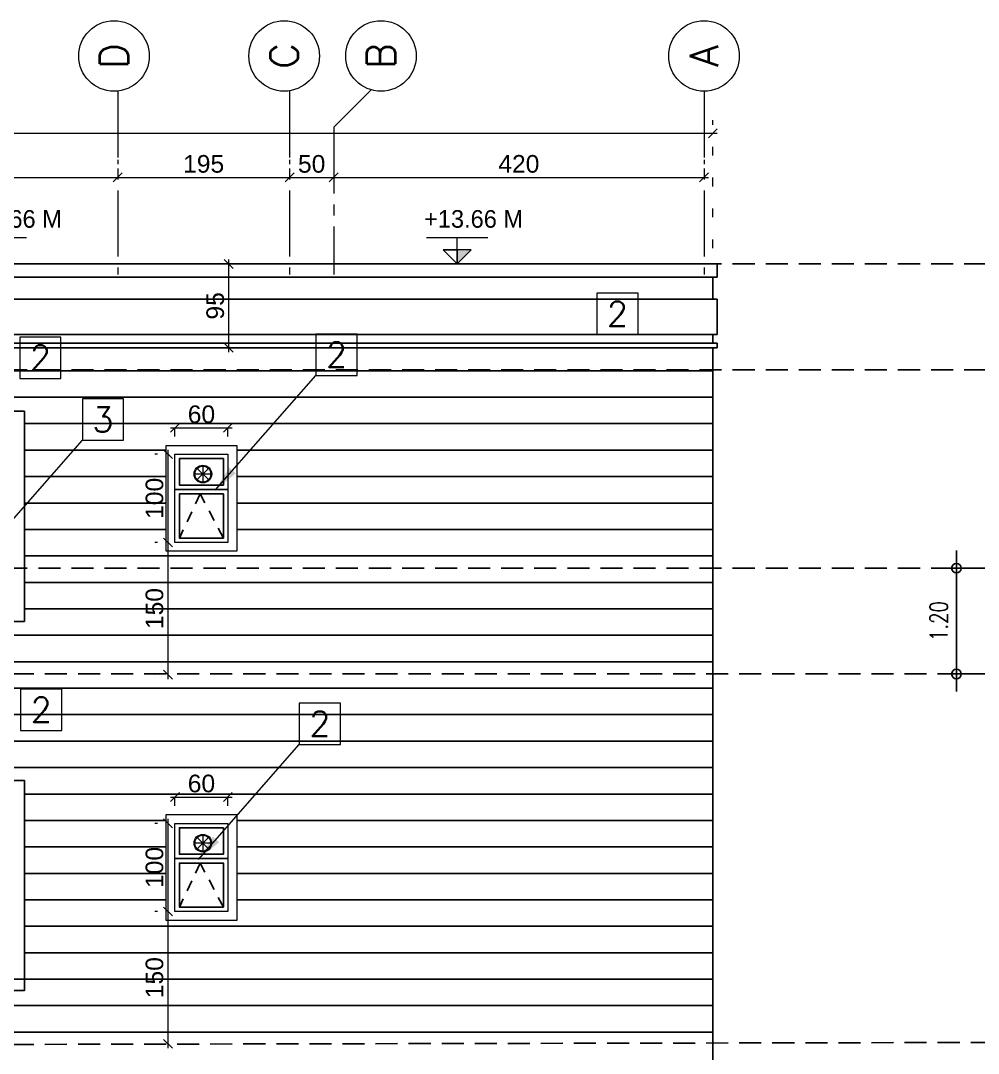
# Model space of a CAD drawing. Header units: millimetres. Extents: x -11627 to -10952, y 10244 to 10588.
# Drawn here: x -11098.75 to -11087.88, y 10397.06 to 10408.77 of the extents above; entities that cross this region are included whole.
import ezdxf
from ezdxf.enums import TextEntityAlignment as Align

# ---------------------------------------------------------------- set-up
doc = ezdxf.new("R2010")
doc.units = ezdxf.units.MM
doc.header["$PDMODE"] = 35
for name, pattern in [('DOT', [0.25, 0, -0.25]), ('GROUND FLOOR XREF - option 3$0$FATHER FR$0$CENTER2', [1.125, 0.75, -0.125, 0.125, -0.125]), ('HIDDEN', [0.375, 0.25, -0.125]), ('HIDDEN2', [0.1875, 0.125, -0.0625])]:
    doc.linetypes.add(name, pattern=pattern)
doc.layers.get('0').update_dxf_attribs({"lineweight": 5})
doc.layers.get('DEFPOINTS').update_dxf_attribs({"lineweight": 5})
for name, color, linetype, lineweight in [('A-AXIS LINE', 8, 'GROUND FLOOR XREF - option 3$0$FATHER FR$0$CENTER2', 0), ('A-AXIS TEXT', 54, 'Continuous', 9), ('A-GEN DIMS INTERNAL', 86, 'Continuous', 5), ('A-LEVEL TAG', 23, 'Continuous', 9), ('elev.', 42, 'Continuous', 5), ('Notes', 32, 'Continuous', 5)]:
    doc.layers.add(name, color=color, linetype=linetype, lineweight=lineweight)
for name, color, linetype in [('A-ELEV 01', 7, 'Continuous'), ('A-ELEV FAR', 8, 'Continuous'), ('A-ELEV MOULDING', 15, 'Continuous'), ('A-OUTER DIMENSION', 52, 'Continuous'), ('A-REFLECT UP', 8, 'HIDDEN'), ('glass', 128, 'Continuous'), ('INSERT TEXT', 1, 'Continuous')]:
    doc.layers.add(name, color=color, linetype=linetype)
doc.styles.add('Axis-Circle', font='ROMANS.shx', dxfattribs={"height": 0.4})
doc.styles.add('EUROROMAN', font='eur_____.pfb', dxfattribs={"width": 0.8, "height": 0.2})
doc.styles.add('Finish-Square', font='ROMANS.shx', dxfattribs={"height": 0.2})
doc.styles.add('GROUND FLOOR XREF - option 3$0$STYLE1', font='arial.ttf', dxfattribs={"height": 0.2})
doc.styles.add('SIMPLEX', font='romans.shx', dxfattribs={"width": 0.75})
doc.dimstyles.new('D100', dxfattribs={"dimtxt": 0.2, "dimasz": 0.1, "dimexe": 0.18, "dimexo": 0.0625, "dimgap": 0.1, "dimtad": 1, "dimzin": 0, "dimdsep": 46, "dimtxsty": 'SIMPLEX', "dimblk": 'DOT1', "dimcen": 0.1, "dimse1": 1, "dimse2": 1, "dimclrd": 256, "dimclre": 256, "dimclrt": 256, "dimadec": 0, "dimazin": 0, "dimtfac": 5, "dimtix": 1, "dimtmove": 2, "dimatfit": 3, "dimfxl": 1, "dimtolj": 1, "dimtzin": 0, "dimlwd": -1, "dimlwe": -1, "dimarcsym": 0})
doc.dimstyles.new('DIM 100', dxfattribs={"dimtxt": 0.2, "dimasz": 0.1, "dimexe": 0.15, "dimexo": 0.2, "dimgap": 0.05, "dimtad": 1, "dimdec": 0, "dimlfac": 100, "dimzin": 1, "dimdsep": 46, "dimtxsty": 'GROUND FLOOR XREF - option 3$0$STYLE1', "dimblk": 'OBLIQUE', "dimcen": 0.02, "dimdle": 0.05, "dimclrd": 256, "dimclre": 6, "dimclrt": 3, "dimadec": 1, "dimazin": 0, "dimtfac": 0.9, "dimtdec": 0, "dimtix": 1, "dimtofl": 0, "dimtmove": 2, "dimatfit": 3, "dimldrblk": 'ARCHTICK', "dimfxl": 1, "dimtolj": 1, "dimtzin": 12, "dimlwd": -1, "dimlwe": -1, "dimarcsym": 0})

# ---------------------------------------------------------------- blocks, each defined once
blk = doc.blocks.new('DOT1')
at = {"color": 0}
for p, q in [((0, -2), (0, 2)), ((-2, 0), (2, 0))]:
    blk.add_line(p, q, dxfattribs=at)
blk.add_circle((0, 0), 0.54, dxfattribs=at)
blk = doc.blocks.new('*D232')
at = {"layer": 'A-OUTER DIMENSION', "transparency": 16777216}
blk.add_line((-11084.785, 10405.91), (-11084.785, 10392.449), dxfattribs=at)
at = {"layer": 'DEFPOINTS', "color": 0, "transparency": 16777216}
for p in [(-11090.059, 10406.01, 0.002), (-11088.432, 10392.349), (-11084.785, 10392.349)]:
    blk.add_point(p, dxfattribs=at)
at = {"layer": 'A-OUTER DIMENSION', "transparency": 16777216, "xscale": 0.1, "yscale": 0.1, "zscale": 0.1}
for p, rotation in [((-11084.785, 10406.01), 90), ((-11084.785, 10392.349), 270)]:
    blk.add_blockref('DOT1', p, dxfattribs=dict(at, rotation=rotation))
at = {"layer": 'A-OUTER DIMENSION', "transparency": 16777216, "insert": (-11084.564, 10399.57), "char_height": 0.2, "attachment_point": 5, "rotation": 90, "style": 'SIMPLEX'}
blk.add_mtext('\\A1;13.66', dxfattribs=at)
blk = doc.blocks.new('*D238')
at = {"layer": 'A-OUTER DIMENSION', "transparency": 16777216}
blk.add_line((-11088.133, 10401.46), (-11088.133, 10402.46), dxfattribs=at)
at = {"layer": 'DEFPOINTS', "color": 0, "transparency": 16777216}
for p in [(-11088.133, 10402.56), (-11088.133, 10402.56), (-11088.062, 10401.36)]:
    blk.add_point(p, dxfattribs=at)
at = {"layer": 'A-OUTER DIMENSION', "transparency": 16777216, "xscale": 0.1, "yscale": 0.1, "zscale": 0.1}
for p, rotation in [((-11088.133, 10402.56), 90), ((-11088.133, 10401.36), 270)]:
    blk.add_blockref('DOT1', p, dxfattribs=dict(at, rotation=rotation))
at = {"layer": 'A-OUTER DIMENSION', "transparency": 16777216, "insert": (-11088.333, 10401.96), "char_height": 0.2, "attachment_point": 5, "rotation": 90, "style": 'SIMPLEX'}
blk.add_mtext('\\A1;1.20', dxfattribs=at)
blk = doc.blocks.new('_Oblique')
at = {"color": 0, "linetype": 'ByBlock', "lineweight": -2}
blk.add_line((-0.5, -0.5), (0.5, 0.5), dxfattribs=at)
blk = doc.blocks.new('*D241')
at = {"layer": 'A-GEN DIMS INTERNAL', "transparency": 16777216}
blk.add_line((-11096.387, 10405.01), (-11096.387, 10406.06), dxfattribs=at)
at = {"layer": 'A-GEN DIMS INTERNAL', "color": 6, "linetype": 'DOT', "transparency": 16777216}
for p, q in [((-11096.587, 10406.01), (-11096.537, 10406.01)), ((-11096.187, 10405.06), (-11096.237, 10405.06))]:
    blk.add_line(p, q, dxfattribs=at)
at = {"layer": 'DEFPOINTS', "color": 0, "transparency": 16777216}
for p in [(-11096.387, 10406.01, 5.562), (-11096.387, 10406.01), (-11096.387, 10405.06)]:
    blk.add_point(p, dxfattribs=at)
at = {"layer": 'A-GEN DIMS INTERNAL', "transparency": 16777216, "xscale": 0.1, "yscale": 0.1, "zscale": 0.1}
for p, rotation in [((-11096.387, 10406.01), 90), ((-11096.387, 10405.06), 270)]:
    blk.add_blockref('_Oblique', p, dxfattribs=dict(at, rotation=rotation))
at = {"layer": 'A-GEN DIMS INTERNAL', "color": 3, "transparency": 16777216, "insert": (-11096.539, 10405.535), "char_height": 0.2, "attachment_point": 5, "rotation": 90, "style": 'GROUND FLOOR XREF - option 3$0$STYLE1'}
blk.add_mtext('\\A1;95', dxfattribs=at)
blk = doc.blocks.new('_ArchTick')
at = {"color": 0, "linetype": 'ByBlock', "const_width": 0.15}
blk.add_lwpolyline([(-0.5, -0.5), (0.5, 0.5)], dxfattribs=at)
blk = doc.blocks.new('LVL')
for p, q in [((-0.627, 0.301), (0.066, 0.301)), ((-0.28, 0), (-0.28, 0.301)), ((-0.121, 0.159), (-0.44, 0.159)), ((-0.28, 0), (-0.44, 0.159)), ((-0.28, 0), (-0.121, 0.159))]:
    blk.add_line(p, q)
blk.add_lwpolyline([(-0.44, 0.159), (-0.28, 0.159), (-0.28, 0), (-0.44, 0.159)])
blk.add_solid([(-0.121, 0.159), (-0.28, 0.159), (-0.28, 0)])
blk = doc.blocks.new('*D276')
at = {"layer": 'A-GEN DIMS INTERNAL', "color": 6, "linetype": 'DOT', "transparency": 16777216}
for p, q in [((-11096.996, 10399.866), (-11096.996, 10400.115)), ((-11096.396, 10399.866), (-11096.396, 10400.115))]:
    blk.add_line(p, q, dxfattribs=at)
at = {"layer": 'A-GEN DIMS INTERNAL', "transparency": 16777216}
blk.add_line((-11097.046, 10399.965), (-11096.346, 10399.965), dxfattribs=at)
at = {"layer": 'DEFPOINTS', "color": 0, "transparency": 16777216}
for p in [(-11096.396, 10399.965), (-11096.996, 10399.666, 0), (-11096.396, 10399.666, 0)]:
    blk.add_point(p, dxfattribs=at)
at = {"layer": 'A-GEN DIMS INTERNAL', "transparency": 16777216, "xscale": 0.1, "yscale": 0.1, "zscale": 0.1, "rotation": 180}
blk.add_blockref('_Oblique', (-11096.996, 10399.965), dxfattribs=at)
at = {"layer": 'A-GEN DIMS INTERNAL', "transparency": 16777216, "xscale": 0.1, "yscale": 0.1, "zscale": 0.1}
blk.add_blockref('_Oblique', (-11096.396, 10399.965), dxfattribs=at)
at = {"layer": 'A-GEN DIMS INTERNAL', "color": 3, "transparency": 16777216, "insert": (-11096.696, 10400.117), "char_height": 0.2, "attachment_point": 5, "style": 'GROUND FLOOR XREF - option 3$0$STYLE1'}
blk.add_mtext('\\A1;60', dxfattribs=at)
blk = doc.blocks.new('*D277')
at = {"layer": 'A-GEN DIMS INTERNAL', "transparency": 16777216}
blk.add_line((-11097.076, 10399.716), (-11097.076, 10398.616), dxfattribs=at)
at = {"layer": 'A-GEN DIMS INTERNAL', "color": 6, "linetype": 'DOT', "transparency": 16777216}
for p, q in [((-11097.196, 10399.666), (-11097.226, 10399.666)), ((-11097.196, 10398.666), (-11097.226, 10398.666))]:
    blk.add_line(p, q, dxfattribs=at)
at = {"layer": 'DEFPOINTS', "color": 0, "transparency": 16777216}
for p in [(-11096.996, 10399.666), (-11097.076, 10398.666), (-11096.996, 10398.666)]:
    blk.add_point(p, dxfattribs=at)
at = {"layer": 'A-GEN DIMS INTERNAL', "transparency": 16777216, "xscale": 0.1, "yscale": 0.1, "zscale": 0.1}
for p, rotation in [((-11097.076, 10399.666), 90), ((-11097.076, 10398.666), 270)]:
    blk.add_blockref('_Oblique', p, dxfattribs=dict(at, rotation=rotation))
at = {"layer": 'A-GEN DIMS INTERNAL', "color": 3, "transparency": 16777216, "insert": (-11097.228, 10399.166), "char_height": 0.2, "attachment_point": 5, "rotation": 90, "style": 'GROUND FLOOR XREF - option 3$0$STYLE1'}
blk.add_mtext('\\A1;100', dxfattribs=at)
blk = doc.blocks.new('*D278')
at = {"layer": 'A-GEN DIMS INTERNAL', "color": 6, "linetype": 'DOT', "transparency": 16777216}
for p, q in [((-11097.196, 10398.666), (-11097.226, 10398.666)), ((-11097.226, 10397.166), (-11097.226, 10397.166))]:
    blk.add_line(p, q, dxfattribs=at)
at = {"layer": 'A-GEN DIMS INTERNAL', "transparency": 16777216}
blk.add_line((-11097.076, 10398.716), (-11097.076, 10397.116), dxfattribs=at)
at = {"layer": 'DEFPOINTS', "color": 0, "transparency": 16777216}
for p in [(-11096.996, 10398.666), (-11097.076, 10397.166), (-11097.026, 10397.166, 0)]:
    blk.add_point(p, dxfattribs=at)
at = {"layer": 'A-GEN DIMS INTERNAL', "transparency": 16777216, "xscale": 0.1, "yscale": 0.1, "zscale": 0.1}
for p, rotation in [((-11097.076, 10398.666), 90), ((-11097.076, 10397.166), 270)]:
    blk.add_blockref('_Oblique', p, dxfattribs=dict(at, rotation=rotation))
at = {"layer": 'A-GEN DIMS INTERNAL', "color": 3, "transparency": 16777216, "insert": (-11097.228, 10397.916), "char_height": 0.2, "attachment_point": 5, "rotation": 90, "style": 'GROUND FLOOR XREF - option 3$0$STYLE1'}
blk.add_mtext('\\A1;150', dxfattribs=at)
blk = doc.blocks.new('Axis-Circle')
at = {"color": 0}
blk.add_circle((0, 0), 0.4, dxfattribs=at)
at = {"color": 4, "style": 'Axis-Circle'}
blk.add_attdef('NO', text='', height=0.32, dxfattribs=at).set_placement((0, 0), align=Align.MIDDLE_CENTER)
blk = doc.blocks.new('*D243')
at = {"layer": 'A-GEN DIMS INTERNAL', "color": 6, "linetype": 'DOT', "transparency": 16777216}
for p, q in [((-11113.096, 10406.189), (-11113.096, 10407.641)), ((-11090.896, 10406.189), (-11090.896, 10407.641))]:
    blk.add_line(p, q, dxfattribs=at)
at = {"layer": 'A-GEN DIMS INTERNAL', "transparency": 16777216}
blk.add_line((-11090.846, 10407.491), (-11113.146, 10407.491), dxfattribs=at)
at = {"layer": 'DEFPOINTS', "color": 0, "transparency": 16777216}
for p in [(-11113.096, 10407.491), (-11113.096, 10405.989), (-11090.896, 10405.989)]:
    blk.add_point(p, dxfattribs=at)
at = {"layer": 'A-GEN DIMS INTERNAL', "transparency": 16777216, "xscale": 0.1, "yscale": 0.1, "zscale": 0.1, "rotation": 180}
blk.add_blockref('_Oblique', (-11113.096, 10407.491), dxfattribs=at)
at = {"layer": 'A-GEN DIMS INTERNAL', "transparency": 16777216, "xscale": 0.1, "yscale": 0.1, "zscale": 0.1}
blk.add_blockref('_Oblique', (-11090.896, 10407.491), dxfattribs=at)
at = {"layer": 'A-GEN DIMS INTERNAL', "color": 3, "transparency": 16777216, "insert": (-11101.996, 10407.643), "char_height": 0.2, "attachment_point": 5, "style": 'GROUND FLOOR XREF - option 3$0$STYLE1'}
blk.add_mtext('\\A1;2220', dxfattribs=at)
blk = doc.blocks.new('*D247')
at = {"layer": 'A-GEN DIMS INTERNAL', "color": 6, "linetype": 'DOT', "transparency": 16777216}
for p, q in [((-11102.196, 10407.192), (-11102.196, 10407.142)), ((-11097.646, 10407.192), (-11097.646, 10407.142))]:
    blk.add_line(p, q, dxfattribs=at)
at = {"layer": 'A-GEN DIMS INTERNAL', "transparency": 16777216}
blk.add_line((-11102.246, 10406.992), (-11097.596, 10406.992), dxfattribs=at)
at = {"layer": 'DEFPOINTS', "color": 0, "transparency": 16777216}
for p in [(-11102.196, 10406.992), (-11097.646, 10406.992), (-11097.646, 10406.992)]:
    blk.add_point(p, dxfattribs=at)
at = {"layer": 'A-GEN DIMS INTERNAL', "transparency": 16777216, "xscale": 0.1, "yscale": 0.1, "zscale": 0.1, "rotation": 180}
blk.add_blockref('_Oblique', (-11102.196, 10406.992), dxfattribs=at)
at = {"layer": 'A-GEN DIMS INTERNAL', "transparency": 16777216, "xscale": 0.1, "yscale": 0.1, "zscale": 0.1}
blk.add_blockref('_Oblique', (-11097.646, 10406.992), dxfattribs=at)
at = {"layer": 'A-GEN DIMS INTERNAL', "color": 3, "transparency": 16777216, "insert": (-11099.921, 10407.144), "char_height": 0.2, "attachment_point": 5, "style": 'GROUND FLOOR XREF - option 3$0$STYLE1'}
blk.add_mtext('\\A1;455', dxfattribs=at)
blk = doc.blocks.new('*D248')
at = {"layer": 'A-GEN DIMS INTERNAL', "color": 6, "linetype": 'DOT', "transparency": 16777216}
for p, q in [((-11097.646, 10407.192), (-11097.646, 10407.142)), ((-11095.696, 10407.192), (-11095.696, 10407.142))]:
    blk.add_line(p, q, dxfattribs=at)
at = {"layer": 'A-GEN DIMS INTERNAL', "transparency": 16777216}
blk.add_line((-11097.696, 10406.992), (-11095.646, 10406.992), dxfattribs=at)
at = {"layer": 'DEFPOINTS', "color": 0, "transparency": 16777216}
for p in [(-11097.646, 10406.992), (-11095.696, 10406.992), (-11095.696, 10406.992)]:
    blk.add_point(p, dxfattribs=at)
at = {"layer": 'A-GEN DIMS INTERNAL', "transparency": 16777216, "xscale": 0.1, "yscale": 0.1, "zscale": 0.1, "rotation": 180}
blk.add_blockref('_Oblique', (-11097.646, 10406.992), dxfattribs=at)
at = {"layer": 'A-GEN DIMS INTERNAL', "transparency": 16777216, "xscale": 0.1, "yscale": 0.1, "zscale": 0.1}
blk.add_blockref('_Oblique', (-11095.696, 10406.992), dxfattribs=at)
at = {"layer": 'A-GEN DIMS INTERNAL', "color": 3, "transparency": 16777216, "insert": (-11096.671, 10407.144), "char_height": 0.2, "attachment_point": 5, "style": 'GROUND FLOOR XREF - option 3$0$STYLE1'}
blk.add_mtext('\\A1;195', dxfattribs=at)
blk = doc.blocks.new('*D249')
at = {"layer": 'A-GEN DIMS INTERNAL', "color": 6, "linetype": 'DOT', "transparency": 16777216}
for p, q in [((-11095.696, 10407.192), (-11095.696, 10407.142)), ((-11095.196, 10407.192), (-11095.196, 10407.142))]:
    blk.add_line(p, q, dxfattribs=at)
at = {"layer": 'A-GEN DIMS INTERNAL', "transparency": 16777216}
blk.add_line((-11095.746, 10406.992), (-11095.146, 10406.992), dxfattribs=at)
at = {"layer": 'DEFPOINTS', "color": 0, "transparency": 16777216}
for p in [(-11095.696, 10406.992), (-11095.196, 10406.992), (-11095.196, 10406.992)]:
    blk.add_point(p, dxfattribs=at)
at = {"layer": 'A-GEN DIMS INTERNAL', "transparency": 16777216, "xscale": 0.1, "yscale": 0.1, "zscale": 0.1, "rotation": 180}
blk.add_blockref('_Oblique', (-11095.696, 10406.992), dxfattribs=at)
at = {"layer": 'A-GEN DIMS INTERNAL', "transparency": 16777216, "xscale": 0.1, "yscale": 0.1, "zscale": 0.1}
blk.add_blockref('_Oblique', (-11095.196, 10406.992), dxfattribs=at)
at = {"layer": 'A-GEN DIMS INTERNAL', "color": 3, "transparency": 16777216, "insert": (-11095.446, 10407.144), "char_height": 0.2, "attachment_point": 5, "style": 'GROUND FLOOR XREF - option 3$0$STYLE1'}
blk.add_mtext('\\A1;50', dxfattribs=at)
blk = doc.blocks.new('*D250')
at = {"layer": 'A-GEN DIMS INTERNAL', "color": 6, "linetype": 'DOT', "transparency": 16777216}
for p, q in [((-11095.196, 10407.192), (-11095.196, 10407.142)), ((-11090.996, 10407.192), (-11090.996, 10407.142))]:
    blk.add_line(p, q, dxfattribs=at)
at = {"layer": 'A-GEN DIMS INTERNAL', "transparency": 16777216}
blk.add_line((-11095.246, 10406.992), (-11090.946, 10406.992), dxfattribs=at)
at = {"layer": 'DEFPOINTS', "color": 0, "transparency": 16777216}
for p in [(-11095.196, 10406.992), (-11090.996, 10406.992), (-11090.996, 10406.992)]:
    blk.add_point(p, dxfattribs=at)
at = {"layer": 'A-GEN DIMS INTERNAL', "transparency": 16777216, "xscale": 0.1, "yscale": 0.1, "zscale": 0.1, "rotation": 180}
blk.add_blockref('_Oblique', (-11095.196, 10406.992), dxfattribs=at)
at = {"layer": 'A-GEN DIMS INTERNAL', "transparency": 16777216, "xscale": 0.1, "yscale": 0.1, "zscale": 0.1}
blk.add_blockref('_Oblique', (-11090.996, 10406.992), dxfattribs=at)
at = {"layer": 'A-GEN DIMS INTERNAL', "color": 3, "transparency": 16777216, "insert": (-11093.096, 10407.144), "char_height": 0.2, "attachment_point": 5, "style": 'GROUND FLOOR XREF - option 3$0$STYLE1'}
blk.add_mtext('\\A1;420', dxfattribs=at)
blk = doc.blocks.new('*D398')
at = {"layer": 'A-GEN DIMS INTERNAL', "color": 6, "linetype": 'DOT', "transparency": 16777216}
for p, q in [((-11096.996, 10404.052), (-11096.996, 10404.302)), ((-11096.396, 10404.052), (-11096.396, 10404.302))]:
    blk.add_line(p, q, dxfattribs=at)
at = {"layer": 'A-GEN DIMS INTERNAL', "transparency": 16777216}
blk.add_line((-11097.046, 10404.152), (-11096.346, 10404.152), dxfattribs=at)
at = {"layer": 'DEFPOINTS', "color": 0, "transparency": 16777216}
for p in [(-11096.396, 10404.152), (-11096.996, 10403.852, 0), (-11096.396, 10403.852, 0)]:
    blk.add_point(p, dxfattribs=at)
at = {"layer": 'A-GEN DIMS INTERNAL', "transparency": 16777216, "xscale": 0.1, "yscale": 0.1, "zscale": 0.1, "rotation": 180}
blk.add_blockref('_Oblique', (-11096.996, 10404.152), dxfattribs=at)
at = {"layer": 'A-GEN DIMS INTERNAL', "transparency": 16777216, "xscale": 0.1, "yscale": 0.1, "zscale": 0.1}
blk.add_blockref('_Oblique', (-11096.396, 10404.152), dxfattribs=at)
at = {"layer": 'A-GEN DIMS INTERNAL', "color": 3, "transparency": 16777216, "insert": (-11096.696, 10404.304), "char_height": 0.2, "attachment_point": 5, "style": 'GROUND FLOOR XREF - option 3$0$STYLE1'}
blk.add_mtext('\\A1;60', dxfattribs=at)
blk = doc.blocks.new('*D399')
at = {"layer": 'A-GEN DIMS INTERNAL', "color": 6, "linetype": 'DOT', "transparency": 16777216}
for p, q in [((-11097.196, 10403.852), (-11097.226, 10403.852)), ((-11097.196, 10402.852), (-11097.226, 10402.852))]:
    blk.add_line(p, q, dxfattribs=at)
at = {"layer": 'A-GEN DIMS INTERNAL', "transparency": 16777216}
blk.add_line((-11097.076, 10403.902), (-11097.076, 10402.802), dxfattribs=at)
at = {"layer": 'DEFPOINTS', "color": 0, "transparency": 16777216}
for p in [(-11096.996, 10403.852), (-11097.076, 10402.852), (-11096.996, 10402.852)]:
    blk.add_point(p, dxfattribs=at)
at = {"layer": 'A-GEN DIMS INTERNAL', "transparency": 16777216, "xscale": 0.1, "yscale": 0.1, "zscale": 0.1}
for p, rotation in [((-11097.076, 10403.852), 90), ((-11097.076, 10402.852), 270)]:
    blk.add_blockref('_Oblique', p, dxfattribs=dict(at, rotation=rotation))
at = {"layer": 'A-GEN DIMS INTERNAL', "color": 3, "transparency": 16777216, "insert": (-11097.228, 10403.352), "char_height": 0.2, "attachment_point": 5, "rotation": 90, "style": 'GROUND FLOOR XREF - option 3$0$STYLE1'}
blk.add_mtext('\\A1;100', dxfattribs=at)
blk = doc.blocks.new('*D400')
at = {"layer": 'A-GEN DIMS INTERNAL', "color": 6, "linetype": 'DOT', "transparency": 16777216}
for p, q in [((-11097.196, 10402.852), (-11097.226, 10402.852)), ((-11097.226, 10401.352), (-11097.226, 10401.352))]:
    blk.add_line(p, q, dxfattribs=at)
at = {"layer": 'A-GEN DIMS INTERNAL', "transparency": 16777216}
blk.add_line((-11097.076, 10402.902), (-11097.076, 10401.302), dxfattribs=at)
at = {"layer": 'DEFPOINTS', "color": 0, "transparency": 16777216}
for p in [(-11096.996, 10402.852), (-11097.076, 10401.352), (-11097.026, 10401.352, 0)]:
    blk.add_point(p, dxfattribs=at)
at = {"layer": 'A-GEN DIMS INTERNAL', "transparency": 16777216, "xscale": 0.1, "yscale": 0.1, "zscale": 0.1}
for p, rotation in [((-11097.076, 10402.852), 90), ((-11097.076, 10401.352), 270)]:
    blk.add_blockref('_Oblique', p, dxfattribs=dict(at, rotation=rotation))
at = {"layer": 'A-GEN DIMS INTERNAL', "color": 3, "transparency": 16777216, "insert": (-11097.228, 10402.102), "char_height": 0.2, "attachment_point": 5, "rotation": 90, "style": 'GROUND FLOOR XREF - option 3$0$STYLE1'}
blk.add_mtext('\\A1;150', dxfattribs=at)
blk = doc.blocks.new('Finish-Square')
at = {"color": 0}
blk.add_lwpolyline([(-0.15, -0.15), (0.15, -0.15), (0.15, 0.15), (-0.15, 0.15)], close=True, dxfattribs=at)
at = {"color": 0, "style": 'Finish-Square'}
blk.add_attdef('1', text='', height=0.18, dxfattribs=at).set_placement((0, 0), align=Align.MIDDLE_CENTER)
blk = doc.blocks.new('2')
at = {"layer": 'INSERT TEXT', "color": 9}
for p, q in [((-11090.896, 10404.799, -0.002), (-11102.296, 10404.799, -0.004)), ((-11090.896, 10404.499, -0.002), (-11102.296, 10404.499, -0.004)), ((-11090.896, 10404.199, -0.002), (-11098.704, 10404.199, -0.004)), ((-11097.096, 10403.899, -0.003), (-11098.704, 10403.899, -0.004)), ((-11090.896, 10403.899, -0.002), (-11096.296, 10403.899, -0.003)), ((-11097.096, 10403.599, -0.003), (-11098.704, 10403.599, -0.004)), ((-11090.896, 10403.599, -0.002), (-11096.296, 10403.599, -0.003)), ((-11097.096, 10403.299, -0.003), (-11098.704, 10403.299, -0.004)), ((-11090.896, 10403.299, -0.002), (-11096.296, 10403.299, -0.003)), ((-11097.096, 10402.999, -0.003), (-11098.704, 10402.999, -0.004)), ((-11090.896, 10402.999, -0.002), (-11096.296, 10402.999, -0.003)), ((-11090.896, 10402.699, -0.002), (-11098.704, 10402.699, -0.004)), ((-11090.896, 10402.399, -0.002), (-11098.704, 10402.399, -0.004)), ((-11090.896, 10402.099, -0.002), (-11098.704, 10402.099, -0.004)), ((-11090.896, 10401.799, -0.002), (-11102.296, 10401.799, -0.004)), ((-11090.896, 10401.499, -0.002), (-11113.096, 10401.499, -0.006)), ((-11090.896, 10401.199, -0.002), (-11113.096, 10401.199, -0.006)), ((-11090.896, 10400.899, -0.002), (-11113.096, 10400.899, -0.006)), ((-11090.896, 10400.599, -0.002), (-11113.096, 10400.599, -0.006)), ((-11090.896, 10400.299, -0.002), (-11113.096, 10400.299, -0.006)), ((-11090.896, 10399.999, -0.002), (-11098.704, 10399.999, -0.004)), ((-11097.096, 10399.699, -0.003), (-11098.704, 10399.699, -0.004)), ((-11090.896, 10399.699, -0.002), (-11096.296, 10399.699, -0.003)), ((-11097.096, 10399.399, -0.003), (-11098.704, 10399.399, -0.004)), ((-11090.896, 10399.399, -0.002), (-11096.296, 10399.399, -0.003)), ((-11097.096, 10399.099, -0.003), (-11098.704, 10399.099, -0.004)), ((-11090.896, 10399.099, -0.002), (-11096.296, 10399.099, -0.003)), ((-11097.096, 10398.799, -0.003), (-11098.704, 10398.799, -0.004)), ((-11090.896, 10398.799, -0.002), (-11096.296, 10398.799, -0.003)), ((-11090.896, 10398.499, -0.002), (-11098.704, 10398.499, -0.004)), ((-11090.896, 10398.199, -0.002), (-11098.704, 10398.199, -0.004)), ((-11090.896, 10397.899, -0.002), (-11113.096, 10397.899, -0.006)), ((-11090.896, 10397.599, -0.002), (-11113.096, 10397.599, -0.006)), ((-11090.896, 10397.299, -0.002), (-11113.096, 10397.299, -0.006))]:
    blk.add_line(p, q, dxfattribs=at)

msp = doc.modelspace()

# ---------------------------------------------------------------- linework, layer by layer
at = {"layer": 'A-AXIS LINE'}
for p, q in [((-11097.646, 10407.969, -0.006), (-11097.646, 10405.889, -0.006)), ((-11095.696, 10407.969, -0.006), (-11095.696, 10405.889, -0.006)), ((-11095.196, 10407.56, -0.006), (-11094.77, 10407.985, -0.006)), ((-11090.996, 10407.969, -0.006), (-11090.996, 10405.889, -0.006)), ((-11095.196, 10407.56, -0.006), (-11095.196, 10405.889, -0.006))]:
    msp.add_line(p, q, dxfattribs=at)
at = {"layer": 'A-ELEV 01'}
for p, q in [((-11102.346, 10406.01, -0.009), (-11090.846, 10406.01, -0.008)), ((-11090.846, 10405.86, -0.008), (-11090.846, 10406.01, -0.008)), ((-11102.346, 10405.86, -0.021), (-11090.846, 10405.86, -0.023)), ((-11090.896, 10405.61, -0.008), (-11090.896, 10405.86, -0.008)), ((-11090.846, 10405.61, -0.013), (-11102.346, 10405.61, -0.015)), ((-11090.846, 10405.21, -0.008), (-11090.846, 10405.61, -0.008)), ((-11090.846, 10405.21, -0.005), (-11102.346, 10405.21, -0.009)), ((-11090.896, 10405.21, -0.014), (-11090.896, 10405.11, -0.014)), ((-11090.846, 10405.11, -0.005), (-11102.346, 10405.11, -0.009)), ((-11090.846, 10405.06, -0.008), (-11090.846, 10405.11, -0.008)), ((-11090.846, 10405.06, -0.008), (-11102.346, 10405.06, -0.011)), ((-11090.896, 10402.56, -0.008), (-11090.896, 10405.06, -0.008)), ((-11090.896, 10393.099, -0.002), (-11090.896, 10402.56, -0.009))]:
    msp.add_line(p, q, dxfattribs=at)
at = {"layer": 'A-ELEV FAR', "color": 8, "linetype": 'HIDDEN2'}
for p, q in [((-11096.711, 10403.402, -0.006), (-11096.946, 10402.902, -0.007)), ((-11096.446, 10402.902, -0.007), (-11096.711, 10403.402, -0.006)), ((-11096.711, 10399.216, -0.006), (-11096.946, 10398.716, -0.007)), ((-11096.446, 10398.716, -0.007), (-11096.711, 10399.216, -0.006))]:
    msp.add_line(p, q, dxfattribs=at)
at = {"layer": 'A-ELEV MOULDING', "elevation": -0.006}
for points in [[(-11101.086, 10404.34), (-11101.086, 10401.957), (-11098.704, 10401.957), (-11098.704, 10404.34)], [(-11101.086, 10400.154), (-11101.086, 10397.77), (-11098.704, 10397.77), (-11098.704, 10400.154)]]:
    msp.add_lwpolyline(points, close=True, dxfattribs=at)
at = {"layer": 'A-REFLECT UP'}
for p, q in [((-11102.296, 10406.01, -0.008), (-11083.853, 10406.01, -0.008)), ((-11102.296, 10404.81, -0.008), (-11083.863, 10404.81, -0.008)), ((-11102.296, 10402.56, -0.008), (-11083.81, 10402.56, -0.008)), ((-11113.096, 10401.36, -0.008), (-11083.863, 10401.36, -0.008)), ((-11113.096, 10397.131, -0.008), (-11083.851, 10397.189, -0.008))]:
    msp.add_line(p, q, dxfattribs=at)
at = {"layer": 'elev.'}
for p, q in [((-11096.744, 10403.564, -0.007), (-11096.616, 10403.691, -0.007)), ((-11096.616, 10403.564, -0.007), (-11096.744, 10403.691, -0.007)), ((-11096.68, 10403.717, -0.007), (-11096.68, 10403.537, -0.007)), ((-11096.59, 10403.627, -0.007), (-11096.77, 10403.627, -0.007)), ((-11096.744, 10399.377, -0.007), (-11096.616, 10399.504, -0.007)), ((-11096.616, 10399.377, -0.007), (-11096.744, 10399.504, -0.007)), ((-11096.68, 10399.531, -0.007), (-11096.68, 10399.351, -0.007)), ((-11096.59, 10399.441, -0.007), (-11096.77, 10399.441, -0.007))]:
    msp.add_line(p, q, dxfattribs=at)
at = {"layer": 'elev.', "elevation": -0.006}
for points in [[(-11096.296, 10402.752), (-11097.096, 10402.752), (-11097.096, 10403.952), (-11096.296, 10403.952)], [(-11096.396, 10402.852), (-11096.996, 10402.852), (-11096.996, 10403.852), (-11096.396, 10403.852)], [(-11096.296, 10398.566), (-11097.096, 10398.566), (-11097.096, 10399.766), (-11096.296, 10399.766)], [(-11096.396, 10398.666), (-11096.996, 10398.666), (-11096.996, 10399.666), (-11096.396, 10399.666)]]:
    msp.add_lwpolyline(points, close=True, dxfattribs=at)
at = {"layer": 'elev.'}
for centre, radius in [((-11096.68, 10403.627, -0.007), 0.1), ((-11096.68, 10403.627, -0.007), 0.09), ((-11096.68, 10399.441, -0.007), 0.1), ((-11096.68, 10399.441, -0.007), 0.09)]:
    msp.add_circle(centre, radius, dxfattribs=at)
at = {"layer": 'glass'}
for p, q in [((-11096.996, 10403.452, -0.007), (-11096.396, 10403.452, -0.007)), ((-11096.996, 10399.266, -0.007), (-11096.396, 10399.266, -0.007))]:
    msp.add_line(p, q, dxfattribs=at)
at = {"layer": 'glass', "elevation": -0.006}
for points in [[(-11096.446, 10403.802), (-11096.946, 10403.802), (-11096.946, 10403.502), (-11096.446, 10403.502)], [(-11096.446, 10402.902), (-11096.946, 10402.902), (-11096.946, 10403.402), (-11096.446, 10403.402)], [(-11096.446, 10399.616), (-11096.946, 10399.616), (-11096.946, 10399.316), (-11096.446, 10399.316)], [(-11096.446, 10398.716), (-11096.946, 10398.716), (-11096.946, 10399.216), (-11096.446, 10399.216)]]:
    msp.add_lwpolyline(points, close=True, dxfattribs=at)

# ---------------------------------------------------------------- block references
at = {"layer": 'A-AXIS TEXT'}
ref = msp.add_blockref('Axis-Circle', (-11097.688, 10408.369, -0.006), dxfattribs=dict(at, rotation=270))
ref.add_attrib('NO', 'D', dxfattribs={"layer": '0', "color": 30, "height": 0.32, "rotation": 90, "style": 'Axis-Circle'}).set_placement((-11097.688, 10408.369, -0.006), align=Align.MIDDLE_CENTER)
ref = msp.add_blockref('Axis-Circle', (-11095.758, 10408.369, -0.006), dxfattribs=dict(at, rotation=270))
ref.add_attrib('NO', 'C', dxfattribs={"layer": '0', "color": 30, "height": 0.32, "rotation": 90, "style": 'Axis-Circle'}).set_placement((-11095.758, 10408.369, -0.006), align=Align.MIDDLE_CENTER)
ref = msp.add_blockref('Axis-Circle', (-11094.66, 10408.369, -0.006), dxfattribs=dict(at, rotation=270))
ref.add_attrib('NO', 'B', dxfattribs={"layer": '0', "color": 30, "height": 0.32, "rotation": 90, "style": 'Axis-Circle'}).set_placement((-11094.66, 10408.369, -0.006), align=Align.MIDDLE_CENTER)
ref = msp.add_blockref('Axis-Circle', (-11090.996, 10408.369, -0.006), dxfattribs=dict(at, rotation=270))
ref.add_attrib('NO', 'A', dxfattribs={"layer": '0', "color": 30, "height": 0.32, "rotation": 90, "style": 'Axis-Circle'}).set_placement((-11090.996, 10408.369, -0.006), align=Align.MIDDLE_CENTER)
at = {"layer": 'A-LEVEL TAG'}
for p in [(-11098.746, 10406.01, -0.008), (-11093.515, 10406.01, -0.008)]:
    msp.add_blockref('LVL', p, dxfattribs=at)
at = {"layer": 'INSERT TEXT', "color": 242, "true_color": 0xcd2027}
msp.add_blockref('2', (0, 0), dxfattribs=at)
at = {"layer": 'Notes', "xscale": 1.559999999999999, "yscale": 1.559999999999999, "zscale": 1.559999999999999}
for p, values in [((-11091.978, 10405.444, -0.006), {'1': '2'}), ((-11095.164, 10404.981, -0.007), {'1': '2'}), ((-11098.523, 10404.947, -0.007), {'1': '2'}), ((-11097.813, 10404.246, -0.007), {'1': '3'}), ((-11098.513, 10400.955, -0.007), {'1': '2'}), ((-11095.353, 10400.796, -0.007), {'1': '2'})]:
    msp.add_blockref('Finish-Square', p, dxfattribs=at).add_auto_attribs(values)

# ---------------------------------------------------------------- texts
at = {"layer": 'A-LEVEL TAG', "style": 'EUROROMAN'}
for p in [(-11099.402, 10406.421, -0.008), (-11094.171, 10406.421, -0.008)]:
    msp.add_text('+13.66 M', height=0.2, dxfattribs=at).set_placement(p)

# ---------------------------------------------------------------- dimensions: what is measured, and where the dimension line sits
at = {"layer": 'A-GEN DIMS INTERNAL'}
for base, p1, p2, picture, middle in [((-11113.096, 10407.491, -0.006), (-11090.896, 10405.989, -0.006), (-11113.096, 10405.989, -0.006), '*D243', (-11101.996, 10407.643, -0.006)), ((-11097.646, 10406.992, -0.006), (-11102.196, 10406.992, -0.006), (-11097.646, 10406.992, -0.006), '*D247', (-11099.921, 10407.144, -0.006)), ((-11095.696, 10406.992, -0.006), (-11097.646, 10406.992, -0.006), (-11095.696, 10406.992, -0.006), '*D248', (-11096.671, 10407.144, -0.006)), ((-11095.196, 10406.992, -0.006), (-11095.696, 10406.992, -0.006), (-11095.196, 10406.992, -0.006), '*D249', (-11095.446, 10407.144, -0.006)), ((-11090.996, 10406.992, -0.006), (-11095.196, 10406.992, -0.006), (-11090.996, 10406.992, -0.006), '*D250', (-11093.096, 10407.144, -0.006))]:
    dim = msp.add_linear_dim(base=base, p1=p1, p2=p2, dimstyle='DIM 100', dxfattribs=at)
    dim.commit()
    dim.dimension.update_dxf_attribs({"geometry": picture, "text_midpoint": middle})
for base, p1, p2, angle, picture, middle in [((-11096.387, 10406.01, 5.553), (-11096.387, 10405.06, 5.553), (-11096.387, 10406.01, 11.116), 90, '*D241', (-11096.539, 10405.535, 5.553)), ((-11096.396, 10404.152, -0.007), (-11096.996, 10403.852, -0.007), (-11096.396, 10403.852, -0.007), 180, '*D398', (-11096.696, 10404.304, -0.007)), ((-11097.076, 10402.852, -0.006), (-11096.996, 10403.852, -0.006), (-11096.996, 10402.852, -0.006), 90, '*D399', (-11097.228, 10403.352, -0.006)), ((-11097.076, 10401.352, -0.006), (-11096.996, 10402.852, -0.006), (-11097.026, 10401.352, -0.006), 90, '*D400', (-11097.228, 10402.102, -0.006)), ((-11096.396, 10399.965, -0.007), (-11096.996, 10399.666, -0.007), (-11096.396, 10399.666, -0.007), 180, '*D276', (-11096.696, 10400.117, -0.007)), ((-11097.076, 10398.666, -0.006), (-11096.996, 10399.666, -0.006), (-11096.996, 10398.666, -0.006), 90, '*D277', (-11097.228, 10399.166, -0.006)), ((-11097.076, 10397.166, -0.006), (-11096.996, 10398.666, -0.006), (-11097.026, 10397.166, -0.006), 90, '*D278', (-11097.228, 10397.916, -0.006))]:
    dim = msp.add_linear_dim(base=base, p1=p1, p2=p2, angle=angle, dimstyle='DIM 100', dxfattribs=at)
    dim.commit()
    dim.dimension.update_dxf_attribs({"geometry": picture, "text_midpoint": middle})
at = {"layer": 'A-OUTER DIMENSION'}
dim = msp.add_linear_dim(base=(-11084.785, 10392.349, -0.008), p1=(-11090.059, 10406.01, -0.006), p2=(-11088.432, 10392.349, -0.008), angle=90, dimstyle='D100', dxfattribs=at)
dim.commit()
dim.dimension.update_dxf_attribs({"geometry": '*D232', "text_midpoint": (-11084.564, 10399.57, -0.008), "dimtype": 160})
dim = msp.add_linear_dim(base=(-11088.133, 10402.56, -0.008), p1=(-11088.062, 10401.36, -0.008), p2=(-11088.133, 10402.56, -0.008), angle=90, dimstyle='D100', dxfattribs=at)
dim.commit()
dim.dimension.update_dxf_attribs({"geometry": '*D238', "text_midpoint": (-11088.333, 10401.96, -0.008)})

# ---------------------------------------------------------------- leaders
at = {"layer": 'Notes'}
for points in [[(-11096.541, 10403.443, -0.007), (-11095.398, 10404.747, -0.007)], [(-11099.19, 10402.708, -0.007), (-11098.047, 10404.012, -0.007)], [(-11096.73, 10399.258, -0.007), (-11095.587, 10400.562, -0.007)]]:
    msp.add_leader(points, dimstyle='D100', override={"dimasz": 0.3, "dimfxl": 0, "dimfxlon": 1, "dimarcsym": 1}, dxfattribs=at)

doc.saveas('drawing.dxf')
